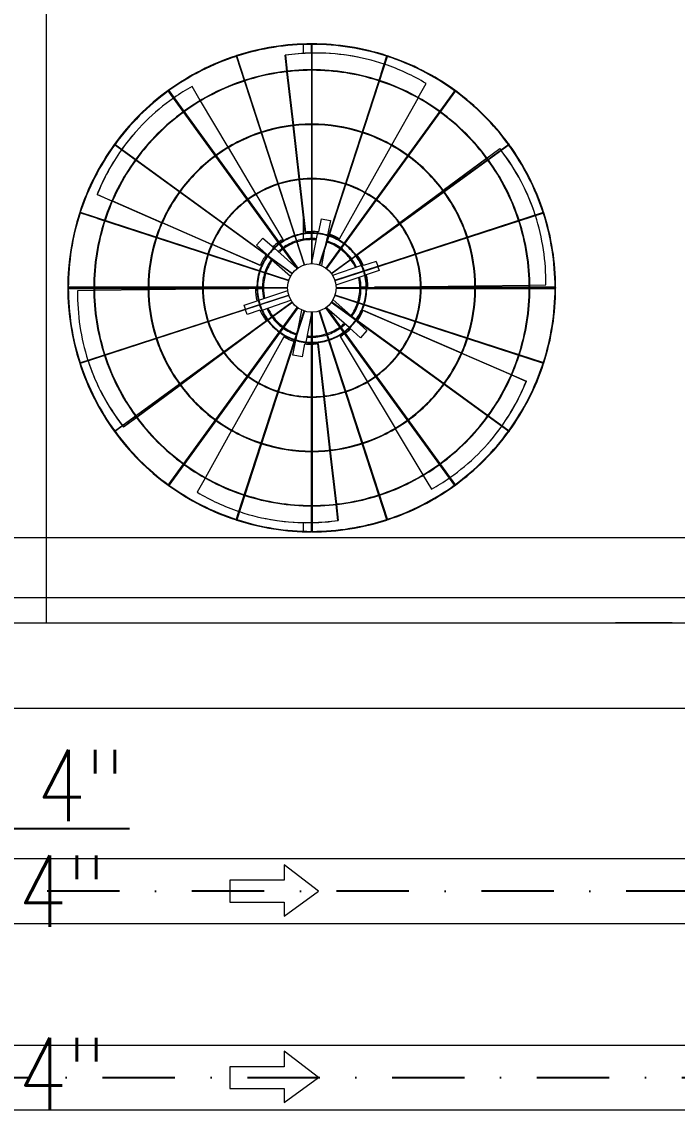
# Model space of a CAD drawing. Header units: millimetres. Extents: x -312439 to 477422, y -331570 to 212570.
# Drawn here: x 347065 to 348215, y 204931 to 206841 of the extents above; entities that cross this region are included whole.
import ezdxf

# ---------------------------------------------------------------- set-up
doc = ezdxf.new("R2010")
doc.units = ezdxf.units.MM
doc.linetypes.add('DASHDOT', pattern=[25.4, 12.7, -6.35, 0, -6.35])
doc.layers.add('ARCONDTEXTO', color=4, linetype='Continuous')
doc.layers.add('TEXTO FORMATO', color=4, linetype='Continuous')
doc.layers.add("MS-110TR'S", color=3, linetype='Continuous', lineweight=5)
doc.styles.add('ROMAND', font='ROMAND.SHX')
doc.styles.add('ROMANS', font='romans.shx', dxfattribs={"height": 187.5})
doc.dimstyles.new('1-50 (MILIMETRO)', dxfattribs={"dimscale": 0, "dimtxt": 125, "dimasz": 125, "dimexe": 100, "dimexo": 100, "dimgap": 50, "dimtad": 0, "dimdec": 0, "dimzin": 0, "dimdsep": 46, "dimtxsty": 'ROMAND', "dimcen": -390, "dimclrd": 1, "dimclre": 1, "dimclrt": 3, "dimadec": 0, "dimazin": 0, "dimtfac": 1, "dimtdec": 0, "dimtix": 1, "dimtmove": 2, "dimatfit": 2, "dimfxl": 1, "dimtvp": 1, "dimtolj": 1, "dimtzin": 0, "dimarcsym": 0})

msp = doc.modelspace()

# ---------------------------------------------------------------- linework, layer by layer
at = {"color": 7, "linetype": 'Continuous', "lineweight": 0}
msp.add_line((351226.744, 205636.197, 0), (346755.533, 205636.197, 0), dxfattribs=at)
at = {"color": 5, "linetype": 'Continuous', "lineweight": 0}
for p, q in [((351301.752, 205372.697, 0), (346841.366, 205372.697, 0)), ((351301.752, 205258.397, 0), (346841.366, 205258.397, 0)), ((346698.383, 205045.697, 0), (350919.515, 205045.697, 0)), ((350919.515, 204931.397, 0), (346698.383, 204931.397, 0))]:
    msp.add_line(p, q, dxfattribs=at)
at = {"color": 1, "linetype": 'Continuous', "lineweight": 0}
for p, q in [((347525.541, 205361.847, 0), (347525.541, 205334.725, 0)), ((347585.619, 205315.547, 0), (347525.541, 205361.847, 0)), ((347430.222, 205334.725, 0), (347430.222, 205296.37, 0)), ((347525.541, 205334.725, 0), (347430.222, 205334.725, 0)), ((347525.541, 205271.693, 0), (347585.619, 205315.547, 0)), ((347430.222, 205296.37, 0), (347525.541, 205296.37, 0)), ((347525.541, 205296.37, 0), (347525.541, 205271.693, 0))]:
    msp.add_line(p, q, dxfattribs=at)
at = {"color": 6, "linetype": 'DASHDOT', "ltscale": 10}
for p, q in [((351301.752, 205315.547, 0), (342374.347, 205315.547, 0)), ((346698.383, 204988.547, 0), (351694.384, 204988.547, 0))]:
    msp.add_line(p, q, dxfattribs=at)
at = {"color": 4, "linetype": 'Continuous', "lineweight": 0}
for p, q in [((347525.541, 205034.847, 0), (347525.541, 205007.725, 0)), ((347585.619, 204988.547, 0), (347525.541, 205034.847, 0)), ((347430.222, 205007.725, 0), (347430.222, 204969.37, 0)), ((347525.541, 205007.725, 0), (347430.222, 205007.725, 0)), ((347525.541, 204944.693, 0), (347585.619, 204988.547, 0)), ((347430.222, 204969.37, 0), (347525.541, 204969.37, 0)), ((347525.541, 204969.37, 0), (347525.541, 204944.693, 0))]:
    msp.add_line(p, q, dxfattribs=at)
at = {"layer": "MS-110TR'S", "color": 3, "linetype": 'Continuous', "lineweight": 0}
for p, q in [((347108.383, 205786.197, 0), (347108.383, 208071.197, 0)), ((347558.927, 206801.022, 0), (347558.927, 206785.446, 0)), ((347572.627, 206801.274, 0), (347572.627, 206785.997, 0)), ((347573.377, 206802.025, 0), (347573.377, 206416.773, 0)), ((347574.377, 206416.773, 0), (347574.377, 206802.025, 0)), ((347574.627, 206786.035, 0), (347574.627, 206801.274, 0)), ((347441.171, 206780.927, 0), (347560.22, 206414.531, 0)), ((347561.172, 206414.84, 0), (347442.122, 206781.236, 0)), ((347526.948, 206782.212, 0), (347527.542, 206782.093, 0)), ((347530.14, 206754.308, 0), (347526.948, 206782.212, 0)), ((347527.542, 206782.093, 0), (347530.713, 206754.373, 0)), ((347706.584, 206780.927, 0), (347587.534, 206414.531, 0)), ((347655.279, 206778.662, 0), (347654.685, 206778.781, 0)), ((347695.615, 206750.406, 0), (347705.633, 206781.236, 0)), ((347540.981, 206659.529, 0), (347530.253, 206753.314, 0)), ((347530.826, 206753.38, 0), (347541.554, 206659.595, 0)), ((347695.615, 206750.406, 0), (347586.583, 206414.84, 0)), ((347760.772, 206708.076, 0), (347774.482, 206732.629, 0)), ((347548.4, 206408.333, 0), (347321.955, 206720.008, 0)), ((347322.764, 206720.596, 0), (347549.209, 206408.92, 0)), ((347378.111, 206702.954, 0), (347363.574, 206727.319, 0)), ((347824.991, 206720.596, 0), (347598.545, 206408.92, 0)), ((347825.8, 206720.008, 0), (347599.354, 206408.333, 0)), ((347426.988, 206621.03, 0), (347378.623, 206702.095, 0)), ((347714.262, 206624.785, 0), (347760.284, 206707.203, 0)), ((347551.822, 206564.751, 0), (347541.094, 206658.536, 0)), ((347541.668, 206658.601, 0), (347552.395, 206564.816, 0)), ((347264.107, 206647.102, 0), (347263.707, 206646.647, 0)), ((347539.074, 206398.785, 0), (347227.399, 206625.231, 0)), ((347227.987, 206626.04, 0), (347539.662, 206399.594, 0)), ((347475.865, 206539.105, 0), (347427.5, 206620.171, 0)), ((347608.093, 206399.594, 0), (347919.768, 206626.04, 0)), ((347920.356, 206625.231, 0), (347608.681, 206398.785, 0)), ((347667.752, 206541.494, 0), (347713.774, 206623.912, 0)), ((347881.323, 206602.011, 0), (347903.708, 206618.59, 0)), ((347903.902, 206618.016, 0), (347881.666, 206601.547, 0)), ((347903.708, 206618.59, 0), (347903.902, 206618.016, 0)), ((347804.663, 206545.233, 0), (347880.519, 206601.415, 0)), ((347880.862, 206600.952, 0), (347805.006, 206544.769, 0)), ((347562.426, 206472.045, 0), (347551.936, 206563.757, 0)), ((347552.509, 206563.823, 0), (347563.02, 206471.926, 0)), ((347196.867, 206537.739, 0), (347197.267, 206538.194, 0)), ((347222.813, 206526.471, 0), (347196.867, 206537.739, 0)), ((347197.267, 206538.194, 0), (347223.043, 206527, 0)), ((347523.527, 206459.218, 0), (347476.377, 206538.247, 0)), ((347622.277, 206460.056, 0), (347667.264, 206540.621, 0)), ((347728.002, 206488.454, 0), (347803.859, 206544.637, 0)), ((347804.202, 206544.174, 0), (347728.345, 206487.991, 0)), ((347310.314, 206488.47, 0), (347223.73, 206526.073, 0)), ((347223.96, 206526.602, 0), (347310.544, 206488.999, 0)), ((347197.588, 206495.855, 0), (347166.758, 206505.872, 0)), ((347167.067, 206506.823, 0), (347533.464, 206387.774, 0)), ((347558.927, 206502.639, 0), (347558.927, 206469.46, 0)), ((347614.291, 206387.774, 0), (347980.687, 206506.823, 0)), ((347614.6, 206386.823, 0), (347980.996, 206505.872, 0)), ((347964.8, 206505.677, 0), (347964.606, 206506.252, 0)), ((347197.588, 206495.855, 0), (347533.155, 206386.823, 0)), ((347397.815, 206450.47, 0), (347311.231, 206488.072, 0)), ((347311.461, 206488.601, 0), (347398.046, 206450.999, 0)), ((347589.97, 206495.321, 0), (347585.372, 206472.366, 0)), ((347589.97, 206495.321, 0), (347606.449, 206492.02, 0)), ((347606.449, 206492.02, 0), (347601.363, 206466.629, 0)), ((347652.835, 206432.782, 0), (347727.199, 206487.859, 0)), ((347727.542, 206487.396, 0), (347655.464, 206434.011, 0)), ((347476.833, 206448.872, 0), (347487.931, 206461.493, 0)), ((347487.931, 206461.493, 0), (347507.561, 206444.231, 0)), ((347558.927, 206468.448, 0), (347558.927, 206459.438, 0)), ((347562.426, 206472.045, 0), (347563.02, 206471.926, 0)), ((347572.627, 206472.794, 0), (347572.627, 206470.617, 0)), ((347572.627, 206469.617, 0), (347572.627, 206460.69, 0)), ((347583.457, 206469.144, 0), (347574.377, 206423.814, 0)), ((347574.627, 206470.623, 0), (347574.627, 206472.846, 0)), ((347574.627, 206460.69, 0), (347574.627, 206469.623, 0)), ((347584.127, 206472.487, 0), (347583.655, 206470.129, 0)), ((347601.166, 206465.644, 0), (347598.071, 206450.197, 0)), ((347483.219, 206413.38, 0), (347398.733, 206450.072, 0)), ((347398.963, 206450.6, 0), (347483.619, 206413.835, 0)), ((347476.833, 206448.872, 0), (347494.414, 206433.412, 0)), ((347508.315, 206443.568, 0), (347548.392, 206408.326, 0)), ((347523.126, 206458.763, 0), (347523.527, 206459.218, 0)), ((347572.627, 206460.69, 0), (347573.377, 206460.69, 0)), ((347574.377, 206460.69, 0), (347574.627, 206460.69, 0)), ((347596.381, 206441.759, 0), (347590.686, 206413.325, 0)), ((347621.683, 206460.175, 0), (347622.277, 206460.056, 0)), ((347497.833, 206428.748, 0), (347536.526, 206394.724, 0)), ((347652.835, 206432.782, 0), (347653.019, 206432.235, 0)), ((347483.219, 206413.38, 0), (347483.619, 206413.835, 0)), ((347573.377, 206418.822, 0), (347572.966, 206416.766, 0)), ((347661.031, 206413.183, 0), (347610.444, 206396.087, 0)), ((347664.068, 206414.209, 0), (347661.983, 206413.504, 0)), ((347686.764, 206420.566, 0), (347664.585, 206413.071, 0)), ((347692.145, 206404.644, 0), (347667.776, 206396.409, 0)), ((347686.764, 206420.566, 0), (347689.579, 206412.237, 0)), ((347689.9, 206411.289, 0), (347692.145, 206404.644, 0)), ((347666.825, 206396.087, 0), (347616.256, 206378.997, 0)), ((347145.97, 206374.617, 0), (347531.222, 206374.617, 0)), ((347531.222, 206373.617, 0), (347145.97, 206373.617, 0)), ((347191.18, 206375.117, 0), (347146.471, 206375.117, 0)), ((347146.471, 206373.117, 0), (347191.18, 206373.117, 0)), ((347191.21, 206369.215, 0), (347162.72, 206368.807, 0)), ((347286.577, 206375.117, 0), (347192.18, 206375.117, 0)), ((347192.18, 206373.117, 0), (347286.577, 206373.117, 0)), ((347286.597, 206370.582, 0), (347192.21, 206369.229, 0)), ((347381.975, 206375.117, 0), (347287.577, 206375.117, 0)), ((347287.577, 206373.117, 0), (347381.975, 206373.117, 0)), ((347381.985, 206371.948, 0), (347287.597, 206370.596, 0)), ((347477.374, 206375.117, 0), (347382.975, 206375.117, 0)), ((347382.975, 206373.117, 0), (347463.57, 206373.117, 0)), ((347474.877, 206373.279, 0), (347382.984, 206371.963, 0)), ((347475.071, 206372.705, 0), (347474.877, 206373.279, 0)), ((347474.932, 206373.117, 0), (347477.374, 206373.117, 0)), ((347487.055, 206375.117, 0), (347478.374, 206375.117, 0)), ((347478.374, 206373.117, 0), (347487.055, 206373.117, 0)), ((347480.893, 206352.304, 0), (347531.48, 206369.4, 0)), ((347487.055, 206374.617, 0), (347487.055, 206375.117, 0)), ((347487.055, 206373.117, 0), (347487.055, 206373.617, 0)), ((347616.533, 206374.617, 0), (348001.785, 206374.617, 0)), ((347616.533, 206373.617, 0), (348001.785, 206373.617, 0)), ((347669.381, 206375.117, 0), (347660.2, 206375.117, 0)), ((347660.2, 206375.117, 0), (347660.2, 206374.617, 0)), ((347660.2, 206373.617, 0), (347660.2, 206373.117, 0)), ((347660.2, 206373.117, 0), (347669.381, 206373.117, 0)), ((347672.323, 206375.117, 0), (347670.381, 206375.117, 0)), ((347670.381, 206373.117, 0), (347764.78, 206373.117, 0)), ((347672.184, 206375.529, 0), (347672.378, 206374.955, 0)), ((347672.378, 206374.955, 0), (347764.77, 206376.279, 0)), ((347764.78, 206375.117, 0), (347683.685, 206375.117, 0)), ((347765.77, 206376.293, 0), (347860.157, 206377.646, 0)), ((347860.177, 206375.117, 0), (347765.78, 206375.117, 0)), ((347765.78, 206373.117, 0), (347860.177, 206373.117, 0)), ((347861.157, 206377.66, 0), (347955.544, 206379.012, 0)), ((347955.574, 206375.117, 0), (347861.177, 206375.117, 0)), ((347861.177, 206373.117, 0), (347955.574, 206373.117, 0)), ((347956.544, 206379.027, 0), (347984.535, 206379.428, 0)), ((348000.784, 206375.117, 0), (347956.574, 206375.117, 0)), ((347956.574, 206373.117, 0), (348000.784, 206373.117, 0)), ((347166.758, 206242.362, 0), (347533.155, 206361.411, 0)), ((347533.464, 206360.46, 0), (347167.067, 206241.411, 0)), ((347227.399, 206123.004, 0), (347539.074, 206349.449, 0)), ((347539.662, 206348.64, 0), (347227.987, 206122.195, 0)), ((347455.109, 206343.59, 0), (347479.942, 206351.982, 0)), ((347486.658, 206335.198, 0), (347537.227, 206352.288, 0)), ((347919.768, 206122.195, 0), (347608.093, 206348.64, 0)), ((347920.356, 206123.004, 0), (347608.681, 206349.449, 0)), ((347647.044, 206321.576, 0), (347611.065, 206353.215, 0)), ((347980.687, 206241.411, 0), (347614.291, 206360.46, 0)), ((347980.996, 206242.362, 0), (347614.6, 206361.411, 0)), ((347321.955, 206028.226, 0), (347548.4, 206339.902, 0)), ((347549.209, 206339.314, 0), (347322.764, 206027.639, 0)), ((347561.172, 206333.394, 0), (347442.122, 205966.998, 0)), ((347451.188, 205998.137, 0), (347560.22, 206333.704, 0)), ((347457.405, 206336.799, 0), (347455.109, 206343.59, 0)), ((347460.49, 206327.668, 0), (347457.725, 206335.851, 0)), ((347482.67, 206335.164, 0), (347460.49, 206327.668, 0)), ((347483.186, 206334.025, 0), (347485.707, 206334.877, 0)), ((347550.07, 206302.463, 0), (347556.609, 206335.11, 0)), ((347573.377, 205946.209, 0), (347573.377, 206331.461, 0)), ((347574.377, 206331.461, 0), (347574.377, 205946.209, 0)), ((347705.633, 205966.998, 0), (347586.583, 206333.394, 0)), ((347587.534, 206333.704, 0), (347706.584, 205967.307, 0)), ((347824.991, 206027.639, 0), (347598.545, 206339.314, 0)), ((347599.354, 206339.902, 0), (347825.8, 206028.226, 0)), ((347639.198, 206304.439, 0), (347600.212, 206338.721, 0)), ((347664.036, 206334.854, 0), (347663.636, 206334.399, 0)), ((347748.712, 206297.451, 0), (347663.636, 206334.399, 0)), ((347664.036, 206334.854, 0), (347748.943, 206297.98, 0)), ((347494.42, 206315.453, 0), (347420.379, 206260.614, 0)), ((347494.42, 206315.453, 0), (347494.334, 206315.707, 0)), ((347563.808, 206279.141, 0), (347573.377, 206326.916, 0)), ((347652.841, 206314.822, 0), (347670.422, 206299.362, 0)), ((347420.037, 206261.078, 0), (347466.034, 206295.146, 0)), ((347546.118, 206282.732, 0), (347548.38, 206294.025, 0)), ((347624.128, 206289.471, 0), (347623.728, 206289.016, 0)), ((347623.728, 206289.016, 0), (347671.008, 206209.769, 0)), ((347659.324, 206286.741, 0), (347639.952, 206303.775, 0)), ((347670.422, 206299.362, 0), (347659.324, 206286.741, 0)), ((347836.214, 206259.451, 0), (347749.629, 206297.053, 0)), ((347749.86, 206297.582, 0), (347836.444, 206259.979, 0)), ((347524.978, 206288.178, 0), (347480.11, 206207.827, 0)), ((347525.572, 206288.059, 0), (347524.978, 206288.178, 0)), ((347540.806, 206256.214, 0), (347545.92, 206281.747, 0)), ((347557.285, 206252.913, 0), (347561.883, 206275.869, 0)), ((347563.128, 206275.747, 0), (347563.61, 206278.156, 0)), ((347573.377, 206287.545, 0), (347572.627, 206287.545, 0)), ((347572.627, 206287.545, 0), (347572.627, 206278.617, 0)), ((347572.627, 206277.617, 0), (347572.627, 206275.388, 0)), ((347574.627, 206287.545, 0), (347574.377, 206287.545, 0)), ((347574.627, 206278.612, 0), (347574.627, 206287.545, 0)), ((347574.627, 206275.44, 0), (347574.627, 206277.612, 0)), ((347594.752, 206184.357, 0), (347584.235, 206276.308, 0)), ((347584.829, 206276.189, 0), (347584.235, 206276.308, 0)), ((347584.829, 206276.189, 0), (347595.326, 206184.421, 0)), ((347343.376, 206204.3, 0), (347419.233, 206260.483, 0)), ((347419.575, 206260.019, 0), (347343.719, 206203.836, 0)), ((347557.285, 206252.913, 0), (347540.806, 206256.214, 0)), ((347923.715, 206221.45, 0), (347837.131, 206259.052, 0)), ((347837.361, 206259.581, 0), (347923.945, 206221.979, 0)), ((347182.455, 206242.557, 0), (347182.649, 206241.983, 0)), ((347949.988, 206210.04, 0), (347924.632, 206221.052, 0)), ((347924.863, 206221.581, 0), (347950.388, 206210.495, 0)), ((347266.716, 206147.522, 0), (347342.572, 206203.705, 0)), ((347342.915, 206203.241, 0), (347267.059, 206147.058, 0)), ((347479.622, 206206.954, 0), (347433.6, 206124.536, 0)), ((347671.52, 206208.91, 0), (347719.885, 206127.844, 0)), ((347950.388, 206210.495, 0), (347949.988, 206210.04, 0)), ((347605.594, 206089.578, 0), (347594.866, 206183.363, 0)), ((347595.439, 206183.427, 0), (347606.167, 206089.642, 0)), ((347243.353, 206130.218, 0), (347265.912, 206146.927, 0)), ((347266.255, 206146.463, 0), (347243.547, 206129.644, 0)), ((347243.547, 206129.644, 0), (347243.353, 206130.218, 0)), ((347433.112, 206123.663, 0), (347387.09, 206041.245, 0)), ((347720.398, 206126.985, 0), (347768.763, 206045.92, 0)), ((347883.148, 206101.132, 0), (347883.548, 206101.587, 0)), ((347616.435, 205994.799, 0), (347605.707, 206088.584, 0)), ((347606.28, 206088.649, 0), (347617.008, 205994.863, 0)), ((347769.275, 206045.061, 0), (347783.68, 206020.916, 0)), ((347386.602, 206040.372, 0), (347372.772, 206015.605, 0)), ((347441.171, 205967.307, 0), (347451.188, 205998.137, 0)), ((347619.713, 205966.141, 0), (347616.548, 205993.805, 0)), ((347617.122, 205993.87, 0), (347620.307, 205966.022, 0)), ((347491.976, 205969.572, 0), (347492.57, 205969.453, 0)), ((347620.307, 205966.022, 0), (347619.713, 205966.141, 0)), ((347558.927, 205962.219, 0), (347558.927, 205947.212, 0)), ((347572.627, 205962.199, 0), (347572.627, 205946.961, 0)), ((347574.627, 205946.961, 0), (347574.627, 205962.238, 0)), ((346958.383, 205936.197, 0), (351658.752, 205936.197, 0)), ((351658.752, 205830.197, 0), (346959.383, 205830.197, 0)), ((342257.014, 205786.197, 0), (351659.752, 205786.197, 0)), ((348106.558, 205787.197, 0), (348206.558, 205787.197, 0)), ((348106.558, 205786.197, 0), (348106.558, 205787.197, 0)), ((348206.558, 205787.197, 0), (348206.558, 205786.197, 0))]:
    msp.add_line(p, q, dxfattribs=at)
msp.add_circle((347573.877, 206374.117, 0), 42.659, dxfattribs=at)
for centre, radius, start, end in [((347573.627, 206374.117, 0), 428.158, 90.024494, 107.917544), ((347573.627, 206374.117, 0), 427.158, 90.033533, 107.901042), ((347573.877, 206802.025, 0), 0.5, 0, 180), ((347573.627, 206374.117, 0), 428.158, 72.030975, 89.908558), ((347573.627, 206374.117, 0), 427.158, 72.035174, 89.899401), ((347573.627, 206374.117, 0), 428.158, 108.018773, 125.932197), ((347573.627, 206374.117, 0), 427.158, 108.035174, 125.905805), ((347441.647, 206781.082, 0), 0.5, 18, 198), ((347706.108, 206781.082, 0), 0.5, 342, 162), ((347573.627, 206374.117, 0), 427.158, 54.039937, 71.901042), ((347573.627, 206374.117, 0), 428.158, 54.03841, 71.905364), ((347573.877, 206374.117, 0), 382.698, 90.074858, 107.925142), ((347573.877, 206374.117, 0), 381.698, 90.075054, 107.924946), ((347573.877, 206374.117, 0), 382.698, 72.074858, 89.925142), ((347573.877, 206374.117, 0), 381.698, 72.075054, 89.924946), ((347573.877, 206374.117, 0), 382.698, 108.074858, 125.925142), ((347573.877, 206374.117, 0), 381.698, 108.075054, 125.924946), ((347573.877, 206374.117, 0), 381.698, 54.075054, 71.924946), ((347573.877, 206374.117, 0), 382.698, 54.074858, 71.925142), ((347573.627, 206374.117, 0), 428.158, 126.013622, 143.951759), ((347573.627, 206374.117, 0), 427.158, 126.039937, 143.913223), ((347322.359, 206720.302, 0), 0.5, 36, 216), ((347825.395, 206720.302, 0), 0.5, 324, 144), ((347573.627, 206374.117, 0), 427.158, 36.047356, 53.905805), ((347573.627, 206374.117, 0), 428.158, 36.046941, 53.907446), ((347573.877, 206374.117, 0), 382.698, 126.074858, 143.925142), ((347573.877, 206374.117, 0), 381.698, 126.075054, 143.924946), ((347573.877, 206374.117, 0), 381.698, 36.075054, 53.924946), ((347573.877, 206374.117, 0), 382.698, 36.074858, 53.925142), ((347573.877, 206374.117, 0), 287.302, 90.099714, 107.900286), ((347573.877, 206374.117, 0), 286.302, 90.100062, 107.899938), ((347573.877, 206374.117, 0), 287.302, 72.099714, 89.900286), ((347573.877, 206374.117, 0), 286.302, 72.100062, 89.899938), ((347573.877, 206374.117, 0), 287.302, 108.099714, 125.900286), ((347573.877, 206374.117, 0), 286.302, 108.100062, 125.899938), ((347573.877, 206374.117, 0), 286.302, 54.100062, 71.899938), ((347573.877, 206374.117, 0), 287.302, 54.099714, 71.900286), ((347573.627, 206374.117, 0), 428.158, 144.008871, 161.974926), ((347573.627, 206374.117, 0), 427.158, 144.047356, 161.922571), ((347227.693, 206625.635, 0), 0.5, 54, 234), ((347573.627, 206374.117, 0), 427.158, 18.056704, 35.913223), ((347920.062, 206625.635, 0), 0.5, 306, 126), ((347573.627, 206374.117, 0), 428.158, 18.056552, 35.913726), ((347573.877, 206374.117, 0), 382.698, 144.074858, 161.925142), ((347573.877, 206374.117, 0), 381.698, 144.075054, 161.924946), ((347573.877, 206374.117, 0), 287.302, 126.099714, 143.900286), ((347573.877, 206374.117, 0), 286.302, 126.100062, 143.899938), ((347573.877, 206374.117, 0), 286.302, 36.100062, 53.899938), ((347573.877, 206374.117, 0), 287.302, 36.099714, 53.900286), ((347573.877, 206374.117, 0), 381.698, 18.075054, 35.924946), ((347573.877, 206374.117, 0), 382.698, 18.074858, 35.925142), ((347573.877, 206374.117, 0), 191.905, 108.149282, 125.850718), ((347573.877, 206374.117, 0), 191.905, 90.149282, 107.850718), ((347573.877, 206374.117, 0), 190.905, 90.150064, 107.849936), ((347573.877, 206374.117, 0), 191.905, 72.149282, 89.850718), ((347573.877, 206374.117, 0), 190.905, 72.150064, 89.849936), ((347573.877, 206374.117, 0), 191.905, 54.149282, 71.850718), ((347573.877, 206374.117, 0), 287.302, 144.099714, 161.900286), ((347573.877, 206374.117, 0), 286.302, 144.100062, 161.899938), ((347573.877, 206374.117, 0), 190.905, 108.150064, 125.849936), ((347573.877, 206374.117, 0), 190.905, 54.150064, 71.849936), ((347573.877, 206374.117, 0), 286.302, 18.100062, 35.899938), ((347573.877, 206374.117, 0), 287.302, 18.099714, 35.900286), ((347573.877, 206374.117, 0), 191.905, 126.149282, 143.850718), ((347573.877, 206374.117, 0), 190.905, 126.150064, 143.849936), ((347573.877, 206374.117, 0), 190.905, 36.150064, 53.849936), ((347573.877, 206374.117, 0), 191.905, 36.149282, 53.850718), ((347573.627, 206374.117, 0), 428.158, 162.004374, 197.995626), ((347573.627, 206374.117, 0), 427.158, 162.056704, 179.932934), ((347166.913, 206506.348, 0), 0.5, 72, 252), ((347573.627, 206374.117, 0), 427.158, 0.067066, 17.922571), ((347980.842, 206506.348, 0), 0.5, 288, 108), ((347573.627, 206374.117, 0), 428.158, 0.06691, 17.922771), ((347573.877, 206374.117, 0), 382.698, 162.074858, 179.925142), ((347573.877, 206374.117, 0), 381.698, 162.075054, 179.924946), ((347573.877, 206374.117, 0), 191.905, 144.149282, 161.850718), ((347573.877, 206374.117, 0), 190.905, 144.150064, 161.849936), ((347573.877, 206374.117, 0), 190.905, 18.150064, 35.849936), ((347573.877, 206374.117, 0), 191.905, 18.149282, 35.850718), ((347573.877, 206374.117, 0), 381.698, 0.075054, 17.924946), ((347573.877, 206374.117, 0), 382.698, 0.074858, 17.925142), ((347573.877, 206374.117, 0), 287.302, 162.099714, 179.900286), ((347573.877, 206374.117, 0), 286.302, 162.100062, 179.899938), ((347573.877, 206374.117, 0), 96.508, 108.296845, 125.703155), ((347573.877, 206374.117, 0), 95.508, 108.299953, 125.700047), ((347573.877, 206374.117, 0), 96.508, 90.296845, 107.703155), ((347573.877, 206374.117, 0), 95.508, 90.299953, 107.700047), ((347573.877, 206374.117, 0), 96.508, 72.296845, 89.703155), ((347573.877, 206374.117, 0), 95.508, 72.299953, 89.700047), ((347573.877, 206374.117, 0), 95.508, 54.299953, 71.700047), ((347573.877, 206374.117, 0), 96.508, 54.296845, 71.703155), ((347573.877, 206374.117, 0), 286.302, 0.100062, 17.899938), ((347573.877, 206374.117, 0), 287.302, 0.099714, 17.900286), ((347573.877, 206374.117, 0), 96.508, 126.296845, 143.703155), ((347573.877, 206374.117, 0), 95.508, 126.299953, 143.700047), ((347573.627, 206374.117, 0), 86.578, 126.197043, 132.689414), ((347573.627, 206374.117, 0), 84.578, 126.201702, 132.547384), ((347573.627, 206374.117, 0), 86.578, 108.173543, 125.535257), ((347573.627, 206374.117, 0), 84.578, 108.177647, 125.524267), ((347573.627, 206374.117, 0), 86.578, 90.165445, 107.511756), ((347573.627, 206374.117, 0), 84.578, 90.169358, 107.500211), ((347573.627, 206374.117, 0), 86.578, 84.656808, 89.503658), ((347573.627, 206374.117, 0), 84.578, 84.798838, 89.491921), ((347573.627, 206374.117, 0), 84.578, 72.177647, 72.547384), ((347573.627, 206374.117, 0), 86.578, 72.173543, 72.689414), ((347573.627, 206374.117, 0), 84.578, 54.201702, 71.500211), ((347573.627, 206374.117, 0), 86.578, 54.197043, 71.511756), ((347573.627, 206374.117, 0), 84.578, 36.23917, 53.524267), ((347573.627, 206374.117, 0), 86.578, 36.233645, 53.535257), ((347573.877, 206374.117, 0), 95.508, 36.299953, 53.700047), ((347573.877, 206374.117, 0), 96.508, 36.296845, 53.703155), ((347573.877, 206374.117, 0), 191.905, 162.149282, 179.850718), ((347573.877, 206374.117, 0), 190.905, 162.150064, 179.849936), ((347573.877, 206374.117, 0), 96.508, 144.296845, 161.703155), ((347573.877, 206374.117, 0), 95.508, 144.299953, 161.700047), ((347573.627, 206374.117, 0), 86.578, 144.656808, 161.617982), ((347573.627, 206374.117, 0), 84.578, 144.798838, 161.608948), ((347573.627, 206374.117, 0), 84.578, 24.798838, 35.561735), ((347573.627, 206374.117, 0), 86.578, 24.656808, 35.57186), ((347573.877, 206374.117, 0), 95.508, 18.299953, 35.700047), ((347573.877, 206374.117, 0), 96.508, 18.296845, 35.703155), ((347573.877, 206374.117, 0), 190.905, 0.150064, 17.849936), ((347573.877, 206374.117, 0), 191.905, 0.149282, 17.850718), ((347573.877, 206374.117, 0), 96.508, 162.296845, 179.703155), ((347573.877, 206374.117, 0), 95.508, 162.299953, 179.700047), ((347573.627, 206374.117, 0), 86.578, 162.279766, 179.669108), ((347573.627, 206374.117, 0), 84.578, 162.286382, 179.661283), ((347573.627, 206374.117, 0), 84.578, 0.338717, 12.547384), ((347573.627, 206374.117, 0), 86.578, 0.330892, 12.689414), ((347573.877, 206374.117, 0), 95.508, 0.299953, 17.700047), ((347573.877, 206374.117, 0), 96.508, 0.296845, 17.703155), ((347145.97, 206374.117, 0), 0.5, 90, 270), ((347573.627, 206374.117, 0), 427.158, 180.067066, 197.943296), ((347573.877, 206374.117, 0), 382.698, 180.074858, 197.925142), ((347573.877, 206374.117, 0), 381.698, 180.075054, 197.924946), ((347573.877, 206374.117, 0), 287.302, 180.099714, 197.900286), ((347573.877, 206374.117, 0), 286.302, 180.100062, 197.899938), ((347573.877, 206374.117, 0), 191.905, 180.149282, 197.850718), ((347573.877, 206374.117, 0), 190.905, 180.150064, 197.849936), ((347573.877, 206374.117, 0), 96.508, 180.296845, 197.703155), ((347573.877, 206374.117, 0), 95.508, 180.299953, 197.700047), ((347573.627, 206374.117, 0), 86.578, 180.330892, 192.689414), ((347573.627, 206374.117, 0), 84.578, 180.338717, 192.547384), ((347573.627, 206374.117, 0), 84.578, 342.391052, 359.661283), ((347573.627, 206374.117, 0), 86.578, 342.382018, 359.669108), ((347573.877, 206374.117, 0), 95.508, 342.299953, 359.700047), ((347573.877, 206374.117, 0), 96.508, 342.296845, 359.703155), ((347573.877, 206374.117, 0), 190.905, 342.150064, 359.849936), ((347573.877, 206374.117, 0), 191.905, 342.149282, 359.850718), ((347573.877, 206374.117, 0), 286.302, 342.100062, 359.899938), ((347573.877, 206374.117, 0), 287.302, 342.099714, 359.900286), ((347573.877, 206374.117, 0), 381.698, 342.075054, 359.924946), ((347573.877, 206374.117, 0), 382.698, 342.074858, 359.925142), ((347573.627, 206374.117, 0), 427.158, 342.077429, 359.932934), ((347573.627, 206374.117, 0), 428.158, 342.077229, 359.93309), ((348001.785, 206374.117, 0), 0.5, 270, 90), ((347573.627, 206374.117, 0), 84.578, 324.798838, 341.713618), ((347573.627, 206374.117, 0), 86.578, 324.656808, 341.720234), ((347573.877, 206374.117, 0), 96.508, 198.296845, 215.703155), ((347573.877, 206374.117, 0), 95.508, 198.299953, 215.700047), ((347573.627, 206374.117, 0), 86.578, 204.656808, 215.766355), ((347573.627, 206374.117, 0), 84.578, 204.798838, 215.76083), ((347573.877, 206374.117, 0), 95.508, 324.299953, 341.700047), ((347573.877, 206374.117, 0), 96.508, 324.296845, 341.703155), ((347573.877, 206374.117, 0), 191.905, 198.149282, 215.850718), ((347573.877, 206374.117, 0), 190.905, 198.150064, 215.849936), ((347573.877, 206374.117, 0), 96.508, 216.296845, 233.703155), ((347573.877, 206374.117, 0), 95.508, 216.299953, 233.700047), ((347573.627, 206374.117, 0), 86.578, 216.42814, 233.802957), ((347573.627, 206374.117, 0), 84.578, 216.438265, 233.798298), ((347573.627, 206374.117, 0), 84.578, 306.475733, 312.547384), ((347573.627, 206374.117, 0), 86.578, 306.464743, 312.689414), ((347573.877, 206374.117, 0), 95.508, 306.299953, 323.700047), ((347573.877, 206374.117, 0), 96.508, 306.296845, 323.703155), ((347573.877, 206374.117, 0), 190.905, 324.150064, 341.849936), ((347573.877, 206374.117, 0), 191.905, 324.149282, 341.850718), ((347573.877, 206374.117, 0), 96.508, 234.296845, 251.703155), ((347573.877, 206374.117, 0), 95.508, 234.299953, 251.700047), ((347573.627, 206374.117, 0), 86.578, 234.464743, 251.826457), ((347573.627, 206374.117, 0), 84.578, 234.475733, 251.822353), ((347573.627, 206374.117, 0), 86.578, 252.488244, 252.689414), ((347573.627, 206374.117, 0), 84.578, 252.499789, 252.547384), ((347573.627, 206374.117, 0), 84.578, 264.798838, 269.830642), ((347573.627, 206374.117, 0), 84.578, 270.508079, 287.822353), ((347573.627, 206374.117, 0), 86.578, 270.496342, 287.826457), ((347573.627, 206374.117, 0), 84.578, 288.499789, 305.798298), ((347573.627, 206374.117, 0), 86.578, 288.488244, 305.802957), ((347573.877, 206374.117, 0), 95.508, 288.299953, 305.700047), ((347573.877, 206374.117, 0), 96.508, 288.296845, 305.703155), ((347573.877, 206374.117, 0), 287.302, 198.099714, 215.900286), ((347573.877, 206374.117, 0), 286.302, 198.100062, 215.899938), ((347573.877, 206374.117, 0), 96.508, 252.296845, 269.703155), ((347573.877, 206374.117, 0), 95.508, 252.299953, 269.700047), ((347573.627, 206374.117, 0), 86.578, 264.656808, 269.834555), ((347573.877, 206374.117, 0), 95.508, 270.299953, 287.700047), ((347573.877, 206374.117, 0), 96.508, 270.296845, 287.703155), ((347573.877, 206374.117, 0), 286.302, 324.100062, 341.899938), ((347573.877, 206374.117, 0), 287.302, 324.099714, 341.900286), ((347573.877, 206374.117, 0), 382.698, 198.074858, 215.925142), ((347573.877, 206374.117, 0), 381.698, 198.075054, 215.924946), ((347573.877, 206374.117, 0), 191.905, 216.149282, 233.850718), ((347573.877, 206374.117, 0), 190.905, 216.150064, 233.849936), ((347573.877, 206374.117, 0), 190.905, 306.150064, 323.849936), ((347573.877, 206374.117, 0), 191.905, 306.149282, 323.850718), ((347573.877, 206374.117, 0), 381.698, 324.075054, 341.924946), ((347573.877, 206374.117, 0), 382.698, 324.074858, 341.925142), ((347166.913, 206241.886, 0), 0.5, 108, 288), ((347573.627, 206374.117, 0), 428.158, 198.025074, 215.991129), ((347573.627, 206374.117, 0), 427.158, 198.077429, 215.952644), ((347573.627, 206374.117, 0), 427.158, 324.086777, 341.943296), ((347573.627, 206374.117, 0), 428.158, 324.086274, 341.943448), ((347980.842, 206241.886, 0), 0.5, 252, 72), ((347573.877, 206374.117, 0), 191.905, 234.149282, 251.850718), ((347573.877, 206374.117, 0), 190.905, 234.150064, 251.849936), ((347573.877, 206374.117, 0), 190.905, 288.150064, 305.849936), ((347573.877, 206374.117, 0), 191.905, 288.149282, 305.850718), ((347573.877, 206374.117, 0), 287.302, 216.099714, 233.900286), ((347573.877, 206374.117, 0), 286.302, 216.100062, 233.899938), ((347573.877, 206374.117, 0), 286.302, 306.100062, 323.899938), ((347573.877, 206374.117, 0), 287.302, 306.099714, 323.900286), ((347573.877, 206374.117, 0), 191.905, 252.149282, 269.850718), ((347573.877, 206374.117, 0), 190.905, 252.150064, 269.849936), ((347573.877, 206374.117, 0), 190.905, 270.150064, 287.849936), ((347573.877, 206374.117, 0), 191.905, 270.149282, 287.850718), ((347573.877, 206374.117, 0), 382.698, 216.074858, 233.925142), ((347573.877, 206374.117, 0), 381.698, 216.075054, 233.924946), ((347573.877, 206374.117, 0), 287.302, 234.099714, 251.900286), ((347573.877, 206374.117, 0), 286.302, 234.100062, 251.899938), ((347573.877, 206374.117, 0), 286.302, 288.100062, 305.899938), ((347573.877, 206374.117, 0), 287.302, 288.099714, 305.900286), ((347573.877, 206374.117, 0), 381.698, 306.075054, 323.924946), ((347573.877, 206374.117, 0), 382.698, 306.074858, 323.925142), ((347227.693, 206122.599, 0), 0.5, 126, 306), ((347573.627, 206374.117, 0), 428.158, 216.048241, 233.986378), ((347573.627, 206374.117, 0), 427.158, 216.086777, 233.960063), ((347573.627, 206374.117, 0), 427.158, 306.094195, 323.952644), ((347573.627, 206374.117, 0), 428.158, 306.092554, 323.953059), ((347920.062, 206122.599, 0), 0.5, 234, 54), ((347573.877, 206374.117, 0), 287.302, 252.099714, 269.900286), ((347573.877, 206374.117, 0), 286.302, 252.100062, 269.899938), ((347573.877, 206374.117, 0), 286.302, 270.100062, 287.899938), ((347573.877, 206374.117, 0), 287.302, 270.099714, 287.900286), ((347573.877, 206374.117, 0), 382.698, 234.074858, 251.925142), ((347573.877, 206374.117, 0), 381.698, 234.075054, 251.924946), ((347573.877, 206374.117, 0), 381.698, 288.075054, 305.924946), ((347573.877, 206374.117, 0), 382.698, 288.074858, 305.925142), ((347322.359, 206027.932, 0), 0.5, 144, 324), ((347573.627, 206374.117, 0), 428.158, 234.067803, 251.981227), ((347573.627, 206374.117, 0), 427.158, 234.094195, 251.964826), ((347573.627, 206374.117, 0), 427.158, 288.098958, 305.960063), ((347573.627, 206374.117, 0), 428.158, 288.094636, 305.96159), ((347825.395, 206027.932, 0), 0.5, 216, 36), ((347573.877, 206374.117, 0), 382.698, 252.074858, 269.925142), ((347573.877, 206374.117, 0), 381.698, 252.075054, 269.924946), ((347573.877, 206374.117, 0), 381.698, 270.075054, 287.924946), ((347573.877, 206374.117, 0), 382.698, 270.074858, 287.925142), ((347441.647, 205967.153, 0), 0.5, 162, 342), ((347573.627, 206374.117, 0), 428.158, 252.082456, 269.975506), ((347573.627, 206374.117, 0), 427.158, 252.098958, 269.966467), ((347573.627, 206374.117, 0), 428.158, 270.091442, 287.969025), ((347573.627, 206374.117, 0), 427.158, 270.100599, 287.964826), ((347706.108, 205967.153, 0), 0.5, 198, 18), ((347573.877, 205946.209, 0), 0.5, 180, 0)]:
    msp.add_arc(centre, radius, start, end, dxfattribs=at)
for centre, major_axis, start_param, end_param in [((347573.627, 206374.117, 0), (81.057, 404.664), 0.2078073, 0.32590727), ((347574.222, 206373.998, 0), (81.057, 404.664), 0.20931516, 0.32590727), ((347574.222, 206373.998, 0), (81.057, 404.664), 6.16322366, 6.48996283), ((347573.627, 206374.117, 0), (81.057, 404.664), 0, 0.20526967), ((347574.222, 206373.998, 0), (81.057, 404.664), 5.95727804, 6.16068281), ((347574.028, 206374.572, 0), (-309.921, 272.53), 5.95727804, 6.05118317), ((347574.028, 206374.572, 0), (-309.921, 272.53), 6.05371958, 6.38060415), ((347573.627, 206374.117, 0), (-309.921, 272.53), 0, 0.09588536), ((347573.627, 206374.117, 0), (-309.921, 272.53), 0.09842683, 0.32590727), ((347574.028, 206374.572, 0), (-309.921, 272.53), 0.09996031, 0.32590727), ((347573.627, 206374.117, 0), (390.978, 132.134), 0.3172674, 0.32590727), ((347573.821, 206373.543, 0), (390.978, 132.134), 0.31873174, 0.32590727), ((347573.821, 206373.543, 0), (390.978, 132.134), 6.27347339, 6.59938579), ((347573.627, 206374.117, 0), (390.978, 132.134), 0, 0.31473615), ((347573.821, 206373.543, 0), (390.978, 132.134), 5.95727804, 6.27093083), ((347574.222, 206373.998, 0), (19.451, 97.105), 0.21610048, 0.32590727), ((347574.222, 206373.998, 0), (19.451, 97.105), 0.08898637, 0.20552527), ((347573.627, 206374.117, 0), (19.451, 97.105), 6.16380472, 6.18740867), ((347574.222, 206373.998, 0), (19.451, 97.105), 6.17017799, 6.19385728), ((347573.627, 206374.117, 0), (19.451, 97.105), 5.95727804, 6.15321616), ((347574.222, 206373.998, 0), (19.451, 97.105), 5.95727804, 6.15958939), ((347574.028, 206374.572, 0), (-74.37, 65.397), 6.06086145, 6.19385728), ((347573.627, 206374.117, 0), (-74.37, 65.397), 6.05461193, 6.18740867), ((347574.028, 206374.572, 0), (-74.37, 65.397), 5.95727804, 6.0502913), ((347573.627, 206374.117, 0), (-74.37, 65.397), 5.95727804, 6.04404185), ((347574.028, 206374.572, 0), (-74.37, 65.397), 0.10765943, 0.32590727), ((347574.028, 206374.572, 0), (-74.37, 65.397), 0.08898637, 0.09706817), ((347573.821, 206373.543, 0), (93.82, 31.707), 0.08898637, 0.31565174), ((347573.627, 206374.117, 0), (93.82, 31.707), 5.95727804, 6.18740867), ((347573.821, 206373.543, 0), (93.82, 31.707), 5.95727804, 6.19385728), ((347573.433, 206374.691, 0), (-390.978, -132.134), 5.95727804, 6.27132368), ((347573.433, 206374.691, 0), (-93.82, -31.707), 5.95727804, 6.19385728), ((347573.627, 206374.117, 0), (-93.82, -31.707), 5.95727804, 6.18740867), ((347573.433, 206374.691, 0), (-93.82, -31.707), 0.08898637, 0.31875187), ((347573.227, 206373.662, 0), (74.37, -65.397), 0.11077229, 0.32590727), ((347573.227, 206373.662, 0), (74.37, -65.397), 0.08898637, 0.10018082), ((347573.227, 206373.662, 0), (74.37, -65.397), 5.95727804, 6.05456696), ((347573.627, 206374.117, 0), (74.37, -65.397), 5.95727804, 6.04831757), ((347573.627, 206374.117, 0), (74.37, -65.397), 6.05888766, 6.18740867), ((347573.227, 206373.662, 0), (74.37, -65.397), 6.0651374, 6.19385728), ((347573.033, 206374.236, 0), (-19.451, -97.105), 5.95727804, 6.16462452), ((347573.627, 206374.117, 0), (-19.451, -97.105), 5.95727804, 6.15825136), ((347573.033, 206374.236, 0), (-19.451, -97.105), 6.17521346, 6.19385728), ((347573.627, 206374.117, 0), (-19.451, -97.105), 6.16883991, 6.18740867), ((347573.033, 206374.236, 0), (-19.451, -97.105), 0.08898637, 0.21081282), ((347573.033, 206374.236, 0), (-19.451, -97.105), 0.22138839, 0.32590727), ((347573.433, 206374.691, 0), (-390.978, -132.134), 6.27386624, 6.60012971), ((347573.627, 206374.117, 0), (-390.978, -132.134), 0, 0.31548007), ((347573.227, 206373.662, 0), (309.921, -272.53), 0.10070723, 0.32590727), ((347573.627, 206374.117, 0), (309.921, -272.53), 0.09917375, 0.32590727), ((347573.627, 206374.117, 0), (-390.978, -132.134), 0.31801132, 0.32590727), ((347573.433, 206374.691, 0), (-390.978, -132.134), 0.31947566, 0.32590727), ((347573.227, 206373.662, 0), (309.921, -272.53), 6.05474559, 6.38135106), ((347573.627, 206374.117, 0), (309.921, -272.53), 0, 0.09663228), ((347573.227, 206373.662, 0), (309.921, -272.53), 5.95727804, 6.05220917), ((347573.033, 206374.236, 0), (-81.057, -404.664), 5.95727804, 6.16189106), ((347573.033, 206374.236, 0), (-81.057, -404.664), 6.16443191, 6.49123165), ((347573.627, 206374.117, 0), (-81.057, -404.664), 0, 0.20653849), ((347573.033, 206374.236, 0), (-81.057, -404.664), 0.21058398, 0.32590727), ((347573.627, 206374.117, 0), (-81.057, -404.664), 0.20907612, 0.32590727)]:
    msp.add_ellipse(centre, major_axis=major_axis, ratio=0.95299045, start_param=start_param, end_param=end_param, dxfattribs=at)

# ---------------------------------------------------------------- texts
at = {"layer": 'ARCONDTEXTO', "linetype": 'Continuous', "lineweight": -3, "style": 'ROMANS', "width": 0.8}
for p in [(347091.046, 205438.729, 0), (347058.33, 205253.31, 0), (347058.33, 204933.403, 0)]:
    msp.add_text('4"', height=125, dxfattribs=at).set_placement(p)

# ---------------------------------------------------------------- leaders
at = {"layer": 'TEXTO FORMATO'}
msp.add_leader([(346754.558, 205600.791, 0), (347041.682, 205425.844, 0), (347253.624, 205425.844, 0)], dimstyle='1-50 (MILIMETRO)', override={"dimscale": 1}, dxfattribs=at)

doc.saveas('drawing.dxf')
